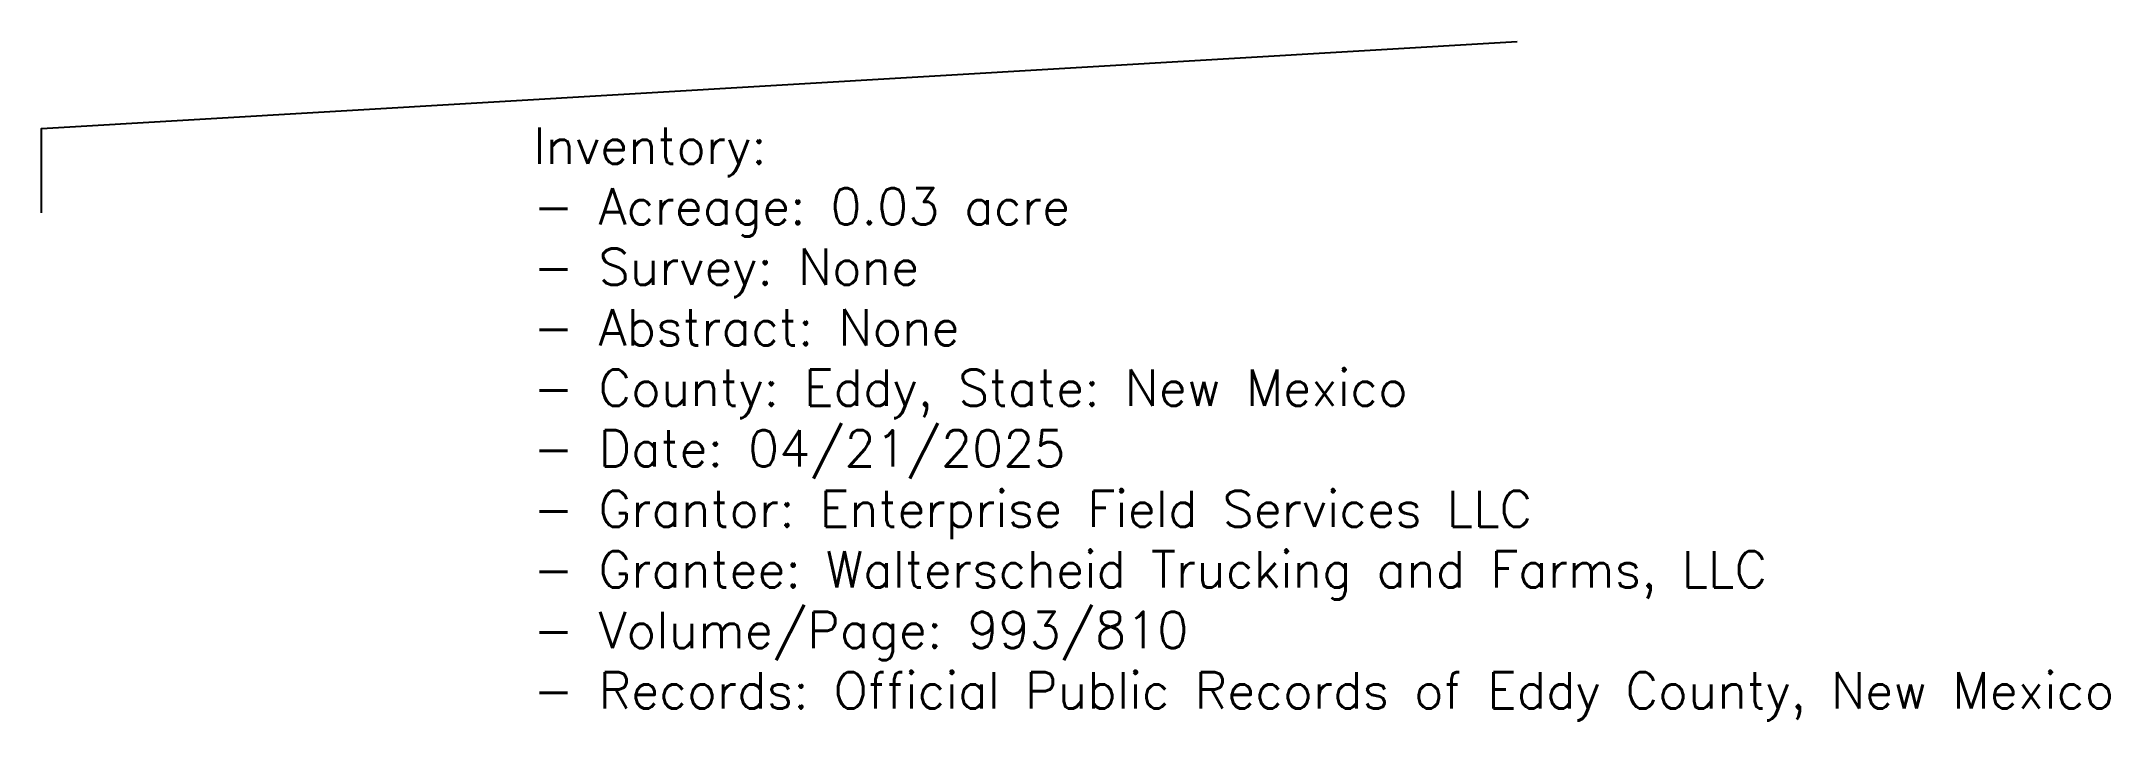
# Model space of a CAD drawing. Header units: feet. Extents: x 0 to 1424, y -350 to 118.
import ezdxf

# ---------------------------------------------------------------- set-up
doc = ezdxf.new("R2010")
doc.units = ezdxf.units.FT
doc.header["$MEASUREMENT"] = 0
doc.styles.get("Standard").update_dxf_attribs({"font": 'simplex.shx'})

msp = doc.modelspace()

# ---------------------------------------------------------------- linework, layer by layer
msp.add_lwpolyline([(0, 0), (0, 58.2), (1016.2, 118.2)])

# ---------------------------------------------------------------- texts
at = {"insert": (338.7, 58.8), "char_height": 25, "attachment_point": 1}
msp.add_mtext('Inventory:^J- Acreage: 0.03 acre^J- Survey: None^J- Abstract: None^J- County: Eddy, State: New Mexico^J- Date: 04/21/2025^J- Grantor: Enterprise Field Services LLC^J- Grantee: Walterscheid Trucking and Farms, LLC^J- Volume/Page: 993/810^J- Records: Official Public Records of Eddy County, New Mexico', dxfattribs=at)

doc.saveas('drawing.dxf')
